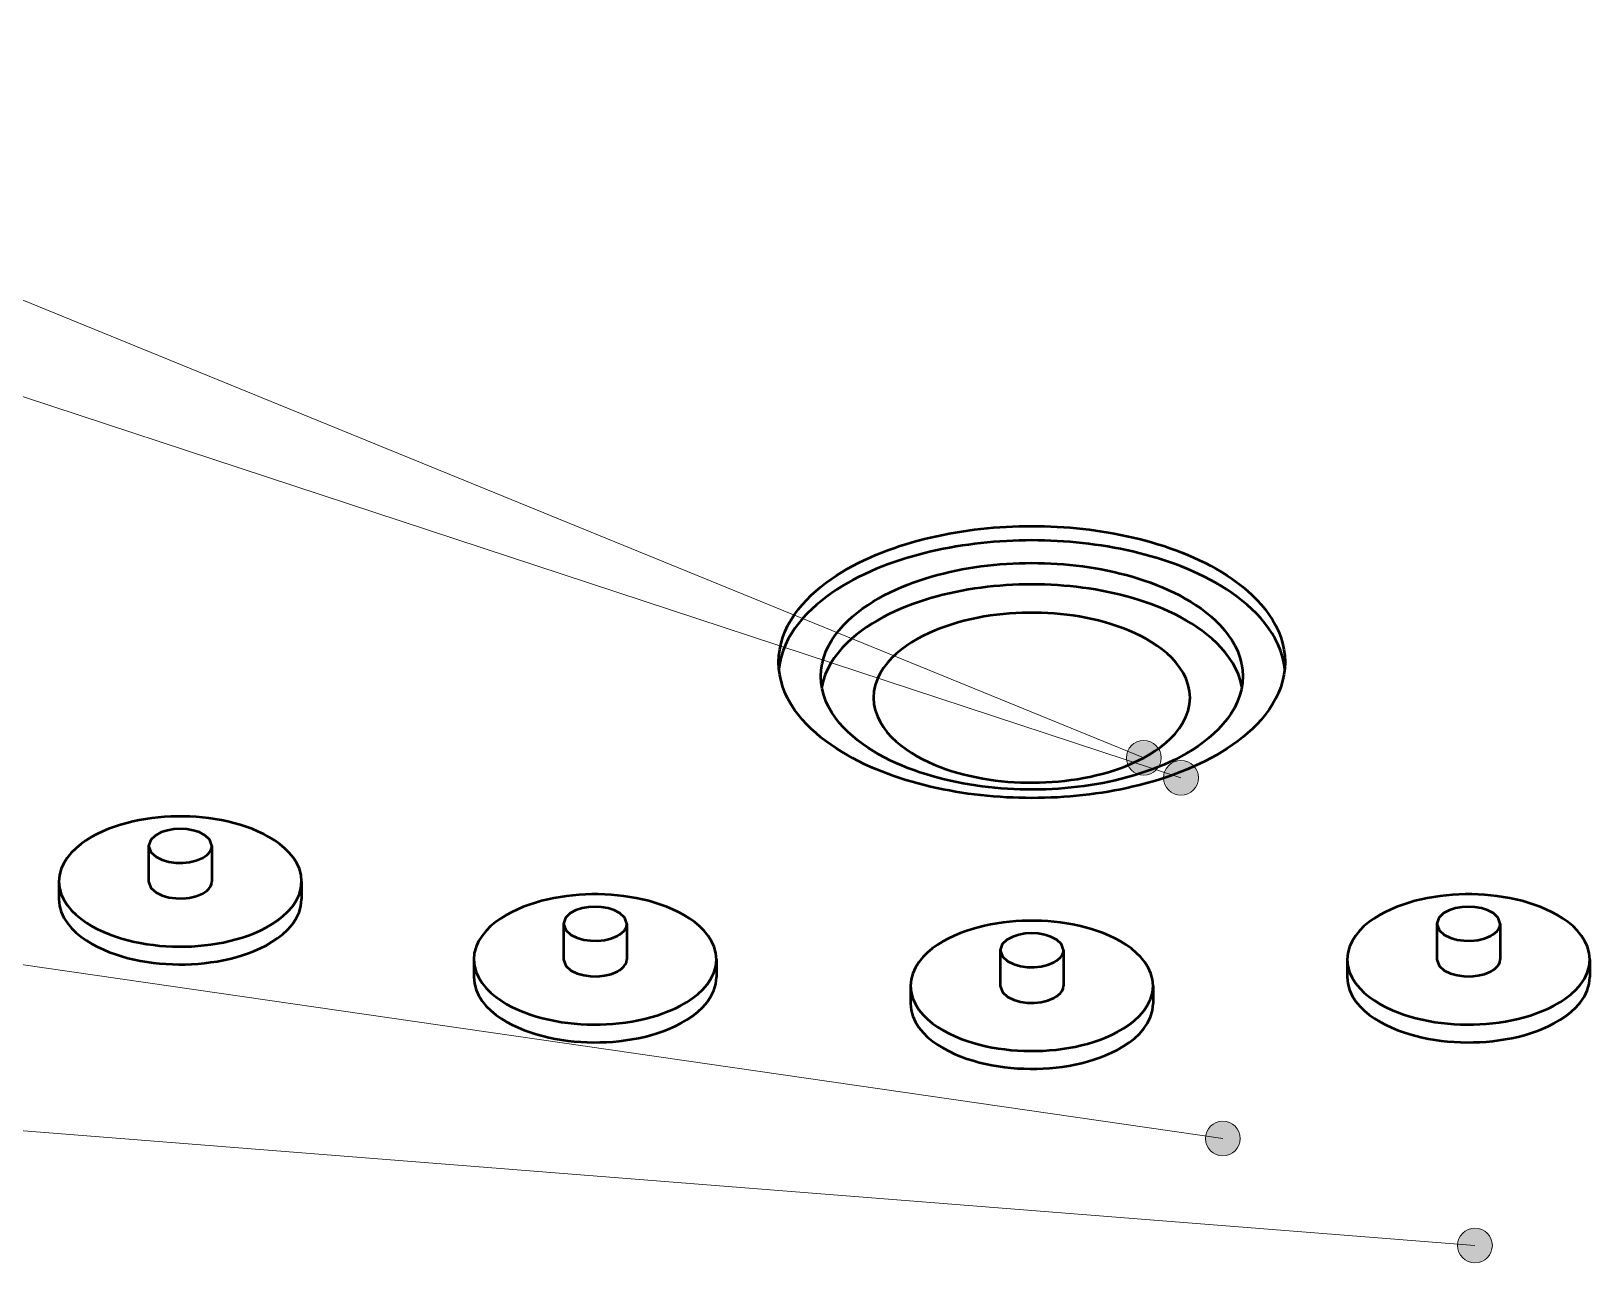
# Model space of a CAD drawing. Header units: millimetres. Extents: x 0 to 841, y 0 to 594.
# Drawn here: x 279.7 to 342.5, y 292.9 to 342.5 of the extents above; entities that cross this region are included whole.
import ezdxf

# ---------------------------------------------------------------- set-up
doc = ezdxf.new("R2010")
doc.units = ezdxf.units.MM
for name, color, linetype, lineweight in [('ACH', 7, 'CONTINUOUS', 13), ('COTA', 7, 'CONTINUOUS', 18), ('VIS', 7, 'CONTINUOUS', 50)]:
    doc.layers.add(name, color=color, linetype=linetype, lineweight=lineweight)

msp = doc.modelspace()

# ---------------------------------------------------------------- hatches: boundary and pattern name
at = {"layer": 'ACH'}
h = msp.add_hatch(color=7, dxfattribs=at)
h.dxf.hatch_style = 1
h.paths.add_polyline_path([(325.208, 313.252), (325.074, 313.663), (324.724, 313.918), (324.291, 313.918), (323.941, 313.663), (323.808, 313.252), (323.941, 312.841), (324.291, 312.586), (324.724, 312.586), (325.074, 312.841)])
h = msp.add_hatch(color=7, dxfattribs=at)
h.dxf.hatch_style = 1
h.paths.add_polyline_path([(326.71, 312.445), (326.577, 312.857), (326.227, 313.111), (325.794, 313.111), (325.444, 312.857), (325.31, 312.445), (325.444, 312.034), (325.794, 311.78), (326.227, 311.78), (326.577, 312.034)])
h = msp.add_hatch(color=7, dxfattribs=at)
h.dxf.hatch_style = 1
h.paths.add_polyline_path([(328.393, 297.917), (328.26, 298.328), (327.91, 298.583), (327.477, 298.583), (327.127, 298.328), (326.993, 297.917), (327.127, 297.505), (327.477, 297.251), (327.91, 297.251), (328.26, 297.505)])
h = msp.add_hatch(color=7, dxfattribs=at)
h.dxf.hatch_style = 1
h.paths.add_polyline_path([(338.551, 293.611), (338.417, 294.022), (338.067, 294.276), (337.635, 294.276), (337.285, 294.022), (337.151, 293.611), (337.285, 293.199), (337.635, 292.945), (338.067, 292.945), (338.417, 293.199)])

# ---------------------------------------------------------------- linework, layer by layer
at = {"layer": 'COTA'}
for p, q in [((324.508, 313.252), (73.703, 415.631)), ((326.01, 312.445), (73.8, 395.417)), ((327.693, 297.917), (73.959, 334.665)), ((337.851, 293.611), (73.988, 314.447))]:
    msp.add_line(p, q, dxfattribs=at)
for centre in [(324.508, 313.252), (326.01, 312.445), (327.693, 297.917), (337.851, 293.611)]:
    msp.add_circle(centre, 0.7, dxfattribs=at)
at = {"layer": 'VIS'}
for points in [[(309.8, 317.106), (309.811, 317.363), (309.845, 317.618), (309.899, 317.869), (309.974, 318.115), (310.068, 318.354), (310.179, 318.586), (310.306, 318.809), (310.446, 319.024), (310.599, 319.231), (310.763, 319.429), (310.936, 319.618), (311.119, 319.8), (311.309, 319.973), (311.505, 320.138), (311.708, 320.296), (311.917, 320.446), (312.13, 320.59), (312.347, 320.727), (312.568, 320.857), (312.793, 320.982), (313.021, 321.1), (313.252, 321.213), (313.486, 321.32), (313.722, 321.422), (313.96, 321.519), (314.2, 321.611), (314.442, 321.698), (314.685, 321.781), (314.93, 321.858), (315.176, 321.932), (315.424, 322.001), (315.673, 322.065), (315.922, 322.126), (316.173, 322.183), (316.425, 322.235), (316.677, 322.284), (316.93, 322.329), (317.184, 322.37), (317.438, 322.407), (317.693, 322.441), (317.948, 322.471), (318.204, 322.497), (318.46, 322.52), (318.716, 322.539), (318.972, 322.555), (319.229, 322.567), (319.486, 322.576), (319.743, 322.581), (320, 322.583), (320.257, 322.581), (320.514, 322.576), (320.771, 322.567), (321.028, 322.555), (321.284, 322.539), (321.54, 322.52), (321.796, 322.497), (322.052, 322.471), (322.307, 322.441), (322.562, 322.407), (322.816, 322.37), (323.07, 322.329), (323.323, 322.284), (323.575, 322.235), (323.827, 322.183), (324.078, 322.126), (324.327, 322.065), (324.576, 322.001), (324.824, 321.932), (325.07, 321.858), (325.315, 321.781), (325.558, 321.698), (325.8, 321.611), (326.04, 321.519), (326.278, 321.422), (326.514, 321.32), (326.748, 321.213), (326.979, 321.1), (327.207, 320.982), (327.432, 320.857), (327.653, 320.727), (327.87, 320.59), (328.083, 320.446), (328.292, 320.296), (328.495, 320.138), (328.691, 319.973), (328.881, 319.8), (329.064, 319.618), (329.237, 319.429), (329.401, 319.231), (329.554, 319.024), (329.694, 318.809), (329.821, 318.586), (329.932, 318.354), (330.026, 318.115), (330.101, 317.869), (330.155, 317.618), (330.189, 317.363), (330.2, 317.106)], [(330.186, 316.82), (330.15, 317.073), (330.093, 317.323), (330.016, 317.568), (329.921, 317.806), (329.808, 318.036), (329.681, 318.258), (329.539, 318.472), (329.385, 318.677), (329.221, 318.874), (329.047, 319.062), (328.864, 319.242), (328.674, 319.414), (328.477, 319.578), (328.275, 319.735), (328.066, 319.885), (327.853, 320.027), (327.636, 320.163), (327.415, 320.293), (327.191, 320.417), (326.963, 320.535), (326.732, 320.647), (326.499, 320.753), (326.264, 320.855), (326.026, 320.951), (325.787, 321.043), (325.545, 321.129), (325.302, 321.211), (325.058, 321.288), (324.812, 321.361), (324.565, 321.43), (324.317, 321.494), (324.068, 321.555), (323.818, 321.611), (323.567, 321.663), (323.315, 321.712), (323.063, 321.756), (322.809, 321.797), (322.556, 321.834), (322.302, 321.868), (322.047, 321.898), (321.792, 321.924), (321.537, 321.947), (321.281, 321.966), (321.025, 321.981), (320.769, 321.994), (320.513, 322.002), (320.256, 322.007), (320, 322.009), (319.744, 322.007), (319.487, 322.002), (319.231, 321.994), (318.975, 321.981), (318.719, 321.966), (318.463, 321.947), (318.208, 321.924), (317.953, 321.898), (317.698, 321.868), (317.444, 321.834), (317.191, 321.797), (316.937, 321.756), (316.685, 321.712), (316.433, 321.663), (316.182, 321.611), (315.932, 321.555), (315.683, 321.494), (315.435, 321.43), (315.188, 321.361), (314.942, 321.288), (314.698, 321.211), (314.455, 321.129), (314.213, 321.043), (313.974, 320.951), (313.736, 320.855), (313.501, 320.753), (313.268, 320.647), (313.037, 320.535), (312.809, 320.417), (312.585, 320.293), (312.364, 320.163), (312.147, 320.027), (311.934, 319.885), (311.725, 319.735), (311.523, 319.578), (311.326, 319.414), (311.136, 319.242), (310.953, 319.062), (310.779, 318.874), (310.615, 318.677), (310.461, 318.472), (310.319, 318.258), (310.192, 318.036), (310.079, 317.806), (309.984, 317.568), (309.907, 317.323), (309.85, 317.073), (309.814, 316.82)], [(311.5, 316.533), (311.513, 316.788), (311.553, 317.041), (311.617, 317.289), (311.705, 317.529), (311.814, 317.761), (311.941, 317.983), (312.084, 318.195), (312.241, 318.397), (312.411, 318.588), (312.591, 318.77), (312.781, 318.942), (312.978, 319.105), (313.183, 319.259), (313.393, 319.404), (313.609, 319.542), (313.83, 319.672), (314.054, 319.794), (314.283, 319.91), (314.514, 320.019), (314.749, 320.121), (314.986, 320.218), (315.225, 320.308), (315.467, 320.393), (315.71, 320.473), (315.955, 320.547), (316.202, 320.615), (316.45, 320.679), (316.699, 320.738), (316.949, 320.792), (317.2, 320.842), (317.452, 320.887), (317.705, 320.927), (317.958, 320.963), (318.212, 320.994), (318.467, 321.022), (318.722, 321.044), (318.977, 321.063), (319.232, 321.078), (319.488, 321.088), (319.744, 321.094), (320, 321.096), (320.256, 321.094), (320.512, 321.088), (320.768, 321.078), (321.023, 321.063), (321.278, 321.044), (321.533, 321.022), (321.788, 320.994), (322.042, 320.963), (322.295, 320.927), (322.548, 320.887), (322.8, 320.842), (323.051, 320.792), (323.301, 320.738), (323.55, 320.679), (323.798, 320.615), (324.045, 320.547), (324.29, 320.473), (324.533, 320.393), (324.775, 320.308), (325.014, 320.218), (325.251, 320.121), (325.486, 320.019), (325.717, 319.91), (325.946, 319.794), (326.17, 319.672), (326.391, 319.542), (326.607, 319.404), (326.817, 319.259), (327.022, 319.105), (327.219, 318.942), (327.409, 318.77), (327.589, 318.588), (327.759, 318.397), (327.916, 318.195), (328.059, 317.983), (328.186, 317.761), (328.295, 317.529), (328.383, 317.289), (328.447, 317.041), (328.487, 316.788), (328.5, 316.533)], [(328.462, 316.103), (328.405, 316.354), (328.323, 316.599), (328.22, 316.835), (328.097, 317.062), (327.956, 317.278), (327.801, 317.484), (327.633, 317.68), (327.454, 317.865), (327.265, 318.041), (327.068, 318.207), (326.863, 318.364), (326.652, 318.513), (326.436, 318.653), (326.214, 318.786), (325.989, 318.911), (325.759, 319.029), (325.526, 319.14), (325.291, 319.244), (325.052, 319.342), (324.811, 319.435), (324.568, 319.521), (324.323, 319.602), (324.076, 319.677), (323.828, 319.747), (323.578, 319.812), (323.327, 319.872), (323.075, 319.927), (322.822, 319.977), (322.568, 320.023), (322.313, 320.064), (322.058, 320.1), (321.802, 320.132), (321.545, 320.16), (321.289, 320.183), (321.031, 320.202), (320.774, 320.217), (320.516, 320.227), (320.258, 320.234), (320, 320.236), (319.742, 320.234), (319.484, 320.227), (319.226, 320.217), (318.969, 320.202), (318.711, 320.183), (318.455, 320.16), (318.198, 320.132), (317.942, 320.1), (317.687, 320.064), (317.432, 320.023), (317.178, 319.977), (316.925, 319.927), (316.673, 319.872), (316.422, 319.812), (316.172, 319.747), (315.924, 319.677), (315.677, 319.602), (315.432, 319.521), (315.189, 319.435), (314.948, 319.342), (314.709, 319.244), (314.474, 319.14), (314.241, 319.029), (314.011, 318.911), (313.786, 318.786), (313.564, 318.653), (313.348, 318.513), (313.137, 318.364), (312.932, 318.207), (312.735, 318.041), (312.546, 317.865), (312.367, 317.68), (312.199, 317.484), (312.044, 317.278), (311.903, 317.062), (311.78, 316.835), (311.677, 316.599), (311.595, 316.354), (311.538, 316.103)], [(326.375, 315.672), (326.357, 315.929), (326.304, 316.182), (326.219, 316.425), (326.105, 316.657), (325.968, 316.875), (325.811, 317.08), (325.637, 317.271), (325.45, 317.448), (325.251, 317.613), (325.044, 317.766), (324.828, 317.907), (324.606, 318.039), (324.378, 318.16), (324.146, 318.272), (323.909, 318.376), (323.67, 318.471), (323.427, 318.558), (323.181, 318.638), (322.934, 318.711), (322.684, 318.777), (322.433, 318.836), (322.18, 318.889), (321.927, 318.935), (321.672, 318.975), (321.416, 319.009), (321.159, 319.038), (320.902, 319.06), (320.645, 319.077), (320.387, 319.089), (320.129, 319.094), (319.871, 319.094), (319.613, 319.089), (319.355, 319.077), (319.098, 319.06), (318.841, 319.038), (318.584, 319.009), (318.328, 318.975), (318.073, 318.935), (317.82, 318.889), (317.567, 318.836), (317.316, 318.777), (317.066, 318.711), (316.819, 318.638), (316.573, 318.558), (316.33, 318.471), (316.091, 318.376), (315.854, 318.272), (315.622, 318.16), (315.394, 318.039), (315.172, 317.907), (314.956, 317.766), (314.749, 317.613), (314.55, 317.448), (314.363, 317.271), (314.189, 317.08), (314.032, 316.875), (313.895, 316.657), (313.781, 316.425), (313.696, 316.182), (313.643, 315.929), (313.625, 315.672)], [(327.212, 313.234), (326.984, 313.115), (326.754, 313.002), (326.52, 312.895), (326.284, 312.793), (326.046, 312.696), (325.806, 312.604), (325.564, 312.517), (325.321, 312.434), (325.076, 312.356), (324.829, 312.283), (324.582, 312.214), (324.333, 312.149), (324.083, 312.088), (323.832, 312.031), (323.581, 311.979), (323.328, 311.93), (323.075, 311.885), (322.821, 311.844), (322.567, 311.806), (322.312, 311.773), (322.057, 311.743), (321.801, 311.716), (321.545, 311.693), (321.289, 311.674), (321.032, 311.658), (320.775, 311.646), (320.518, 311.637), (320.261, 311.632), (320.004, 311.63), (319.747, 311.632), (319.49, 311.637), (319.233, 311.646), (318.976, 311.658), (318.72, 311.673), (318.463, 311.693), (318.207, 311.715), (317.951, 311.742), (317.696, 311.772), (317.441, 311.805), (317.187, 311.843), (316.933, 311.884), (316.68, 311.928), (316.428, 311.977), (316.176, 312.03), (315.925, 312.086), (315.675, 312.147), (315.426, 312.211), (315.179, 312.28), (314.932, 312.354), (314.687, 312.432), (314.444, 312.514), (314.202, 312.601), (313.962, 312.693), (313.724, 312.79), (313.488, 312.892), (313.254, 312.999), (313.023, 313.112), (312.795, 313.23), (312.57, 313.355), (312.348, 313.485), (312.131, 313.622), (311.918, 313.766), (311.709, 313.916), (311.506, 314.074), (311.309, 314.239), (311.119, 314.413), (310.937, 314.594), (310.763, 314.783), (310.599, 314.981), (310.446, 315.188), (310.306, 315.403), (310.179, 315.627), (310.068, 315.859), (309.974, 316.098), (309.899, 316.344), (309.845, 316.595), (309.811, 316.85), (309.8, 317.106)], [(330.2, 317.106), (330.189, 316.85), (330.156, 316.596), (330.101, 316.345), (330.026, 316.099), (329.933, 315.861), (329.822, 315.629), (329.696, 315.406), (329.555, 315.191), (329.403, 314.984), (329.239, 314.786), (329.066, 314.597), (328.884, 314.416), (328.695, 314.243), (328.498, 314.078), (328.296, 313.92), (328.088, 313.77), (327.875, 313.626), (327.658, 313.489), (327.437, 313.359), (327.212, 313.234)], [(326.01, 313.306), (325.782, 313.188), (325.55, 313.076), (325.316, 312.972), (325.078, 312.873), (324.838, 312.781), (324.596, 312.694), (324.352, 312.613), (324.107, 312.537), (323.859, 312.467), (323.611, 312.401), (323.361, 312.341), (323.11, 312.286), (322.858, 312.235), (322.605, 312.189), (322.351, 312.147), (322.097, 312.11), (321.842, 312.078), (321.586, 312.049), (321.33, 312.025), (321.074, 312.006), (320.817, 311.99), (320.56, 311.979), (320.303, 311.972), (320.046, 311.969), (319.789, 311.971), (319.532, 311.976), (319.275, 311.986), (319.019, 312), (318.762, 312.018), (318.506, 312.04), (318.25, 312.067), (317.995, 312.098), (317.74, 312.133), (317.487, 312.173), (317.233, 312.218), (316.981, 312.267), (316.73, 312.32), (316.479, 312.379), (316.23, 312.443), (315.982, 312.511), (315.736, 312.585), (315.491, 312.664), (315.249, 312.749), (315.008, 312.839), (314.77, 312.935), (314.534, 313.038), (314.301, 313.147), (314.071, 313.262), (313.845, 313.385), (313.624, 313.515), (313.407, 313.653), (313.195, 313.798), (312.989, 313.953), (312.79, 314.116), (312.6, 314.288), (312.418, 314.47), (312.247, 314.662), (312.089, 314.864), (311.944, 315.077), (311.816, 315.3), (311.707, 315.532), (311.618, 315.774), (311.553, 316.022), (311.513, 316.276), (311.5, 316.533)], [(328.5, 316.533), (328.485, 316.266), (328.442, 316.002), (328.372, 315.744), (328.277, 315.495), (328.16, 315.254), (328.023, 315.025), (327.868, 314.807), (327.7, 314.599), (327.518, 314.403), (327.325, 314.218), (327.123, 314.043), (326.913, 313.877), (326.696, 313.722), (326.473, 313.575), (326.244, 313.436), (326.01, 313.306)], [(313.625, 315.672), (313.643, 315.417), (313.695, 315.167), (313.779, 314.926), (313.89, 314.696), (314.025, 314.479), (314.18, 314.275), (314.352, 314.085), (314.536, 313.909), (314.732, 313.744), (314.938, 313.592), (315.151, 313.45), (315.37, 313.319), (315.595, 313.198), (315.825, 313.086), (316.059, 312.982), (316.296, 312.886), (316.537, 312.799), (316.779, 312.718), (317.025, 312.645), (317.272, 312.579), (317.52, 312.519), (317.77, 312.466), (318.022, 312.418), (318.274, 312.377), (318.528, 312.342), (318.782, 312.313), (319.036, 312.289), (319.291, 312.271), (319.547, 312.258), (319.803, 312.251), (320.058, 312.25), (320.314, 312.254), (320.57, 312.263), (320.825, 312.278), (321.08, 312.299), (321.334, 312.325), (321.588, 312.357), (321.841, 312.395), (322.093, 312.439), (322.344, 312.489), (322.593, 312.546), (322.841, 312.608), (323.087, 312.678), (323.332, 312.754), (323.573, 312.838), (323.812, 312.929), (324.048, 313.028), (324.28, 313.136), (324.508, 313.252)], [(324.508, 313.252), (324.74, 313.384), (324.967, 313.526), (325.185, 313.681), (325.394, 313.848), (325.591, 314.028), (325.775, 314.222), (325.941, 314.431), (326.087, 314.655), (326.208, 314.894), (326.299, 315.145), (326.356, 315.406), (326.375, 315.672)], [(290.589, 308.269), (290.566, 308.524), (290.498, 308.772), (290.393, 309.006), (290.255, 309.222), (290.093, 309.421), (289.911, 309.602), (289.714, 309.767), (289.506, 309.917), (289.287, 310.052), (289.062, 310.175), (288.83, 310.285), (288.593, 310.385), (288.353, 310.474), (288.108, 310.553), (287.861, 310.623), (287.612, 310.684), (287.361, 310.737), (287.108, 310.782), (286.854, 310.819), (286.599, 310.849), (286.343, 310.87), (286.087, 310.885), (285.83, 310.892), (285.573, 310.892), (285.316, 310.885), (285.06, 310.87), (284.804, 310.849), (284.549, 310.819), (284.295, 310.782), (284.042, 310.737), (283.791, 310.684), (283.542, 310.623), (283.295, 310.553), (283.05, 310.474), (282.81, 310.385), (282.573, 310.285), (282.341, 310.175), (282.116, 310.052), (281.897, 309.917), (281.689, 309.767), (281.492, 309.602), (281.31, 309.421), (281.148, 309.222), (281.01, 309.006), (280.905, 308.772), (280.837, 308.524), (280.814, 308.269)], [(286.976, 309.703), (286.893, 309.947), (286.703, 310.127), (286.471, 310.249), (286.222, 310.328), (285.963, 310.373), (285.701, 310.388), (285.44, 310.373), (285.181, 310.328), (284.932, 310.249), (284.7, 310.127), (284.51, 309.947), (284.426, 309.703)], [(284.426, 309.703), (284.52, 309.446), (284.727, 309.262), (284.977, 309.14), (285.244, 309.064), (285.52, 309.026), (285.798, 309.021), (286.075, 309.049), (286.346, 309.113), (286.603, 309.219)], [(284.426, 309.703), (284.426, 308.269)], [(286.603, 309.219), (286.695, 309.274), (286.78, 309.338), (286.856, 309.413), (286.919, 309.5), (286.961, 309.598), (286.976, 309.703)], [(286.976, 309.703), (286.976, 308.269)], [(280.814, 308.269), (280.838, 308.011), (280.907, 307.761), (281.015, 307.525), (281.155, 307.306), (281.32, 307.106), (281.505, 306.924), (281.705, 306.759), (281.917, 306.609), (282.138, 306.473), (282.367, 306.35), (282.602, 306.24), (282.842, 306.141), (283.086, 306.052), (283.334, 305.973), (283.584, 305.904), (283.837, 305.844), (284.091, 305.792), (284.347, 305.748), (284.604, 305.712), (284.862, 305.684), (285.121, 305.664), (285.381, 305.651), (285.64, 305.645), (285.9, 305.647), (286.159, 305.657), (286.419, 305.673), (286.677, 305.698), (286.935, 305.73), (287.191, 305.77), (287.447, 305.818), (287.7, 305.874), (287.951, 305.94), (288.2, 306.014), (288.446, 306.098), (288.688, 306.192), (288.926, 306.297), (289.157, 306.414)], [(280.814, 308.269), (280.814, 307.552)], [(284.426, 308.269), (284.52, 308.012), (284.727, 307.828), (284.977, 307.706), (285.244, 307.63), (285.52, 307.592), (285.798, 307.587), (286.075, 307.615), (286.346, 307.679), (286.603, 307.785)], [(286.603, 307.785), (286.695, 307.84), (286.78, 307.904), (286.856, 307.979), (286.919, 308.066), (286.961, 308.164), (286.976, 308.269)], [(289.157, 306.414), (289.394, 306.55), (289.621, 306.702), (289.837, 306.87), (290.036, 307.057), (290.215, 307.263), (290.368, 307.489), (290.487, 307.735), (290.563, 307.997), (290.589, 308.269)], [(290.589, 308.269), (290.589, 307.552)], [(307.297, 305.13), (307.274, 305.386), (307.207, 305.633), (307.101, 305.867), (306.963, 306.083), (306.801, 306.282), (306.619, 306.463), (306.422, 306.628), (306.214, 306.778), (305.996, 306.913), (305.77, 307.036), (305.538, 307.146), (305.302, 307.246), (305.061, 307.335), (304.817, 307.414), (304.57, 307.484), (304.32, 307.545), (304.069, 307.598), (303.816, 307.643), (303.562, 307.68), (303.307, 307.71), (303.051, 307.732), (302.795, 307.746), (302.538, 307.753), (302.281, 307.753), (302.025, 307.746), (301.768, 307.732), (301.512, 307.71), (301.257, 307.68), (301.003, 307.643), (300.75, 307.598), (300.499, 307.545), (300.25, 307.484), (300.003, 307.414), (299.759, 307.335), (299.518, 307.246), (299.281, 307.146), (299.049, 307.036), (298.824, 306.913), (298.606, 306.778), (298.397, 306.628), (298.2, 306.463), (298.018, 306.282), (297.856, 306.083), (297.719, 305.867), (297.613, 305.633), (297.545, 305.386), (297.522, 305.13)], [(342.478, 305.13), (342.455, 305.386), (342.387, 305.633), (342.281, 305.867), (342.144, 306.083), (341.982, 306.282), (341.8, 306.463), (341.603, 306.628), (341.394, 306.778), (341.176, 306.913), (340.951, 307.036), (340.719, 307.146), (340.482, 307.246), (340.241, 307.335), (339.997, 307.414), (339.75, 307.484), (339.501, 307.545), (339.25, 307.598), (338.997, 307.643), (338.743, 307.68), (338.488, 307.71), (338.232, 307.732), (337.975, 307.746), (337.719, 307.753), (337.462, 307.753), (337.205, 307.746), (336.949, 307.732), (336.693, 307.71), (336.438, 307.68), (336.184, 307.643), (335.931, 307.598), (335.68, 307.545), (335.43, 307.484), (335.183, 307.414), (334.939, 307.335), (334.698, 307.246), (334.462, 307.146), (334.23, 307.036), (334.004, 306.913), (333.786, 306.778), (333.578, 306.628), (333.381, 306.463), (333.199, 306.282), (333.037, 306.083), (332.899, 305.867), (332.793, 305.633), (332.726, 305.386), (332.703, 305.13)], [(280.814, 307.552), (280.838, 307.294), (280.907, 307.044), (281.015, 306.808), (281.155, 306.589), (281.32, 306.389), (281.505, 306.207), (281.705, 306.041), (281.917, 305.892), (282.138, 305.756), (282.367, 305.633), (282.602, 305.523), (282.842, 305.424), (283.086, 305.335), (283.334, 305.256), (283.584, 305.187), (283.837, 305.126), (284.091, 305.074), (284.347, 305.031), (284.604, 304.995), (284.862, 304.967), (285.121, 304.946), (285.381, 304.934), (285.64, 304.928), (285.9, 304.93), (286.159, 304.939), (286.419, 304.956), (286.677, 304.981), (286.935, 305.013), (287.191, 305.053), (287.447, 305.101), (287.7, 305.157), (287.951, 305.223), (288.2, 305.297), (288.446, 305.381), (288.688, 305.475), (288.926, 305.58), (289.157, 305.696)], [(289.157, 305.696), (289.394, 305.833), (289.621, 305.985), (289.837, 306.153), (290.036, 306.34), (290.215, 306.546), (290.368, 306.772), (290.487, 307.018), (290.563, 307.28), (290.589, 307.552)], [(303.685, 306.564), (303.601, 306.808), (303.411, 306.988), (303.18, 307.11), (302.93, 307.189), (302.672, 307.234), (302.41, 307.249), (302.148, 307.234), (301.89, 307.189), (301.64, 307.11), (301.408, 306.988), (301.219, 306.808), (301.135, 306.564)], [(338.865, 306.564), (338.781, 306.808), (338.592, 306.988), (338.36, 307.11), (338.11, 307.189), (337.852, 307.234), (337.59, 307.249), (337.328, 307.234), (337.07, 307.189), (336.82, 307.11), (336.589, 306.988), (336.399, 306.808), (336.315, 306.564)], [(301.135, 306.564), (301.228, 306.307), (301.435, 306.123), (301.685, 306.001), (301.953, 305.925), (302.228, 305.887), (302.507, 305.882), (302.784, 305.91), (303.054, 305.974), (303.311, 306.08)], [(301.135, 306.564), (301.135, 305.13)], [(303.311, 306.08), (303.403, 306.135), (303.488, 306.199), (303.565, 306.274), (303.627, 306.361), (303.669, 306.459), (303.685, 306.564)], [(303.685, 306.564), (303.685, 305.13)], [(324.887, 304.066), (324.864, 304.321), (324.797, 304.569), (324.691, 304.803), (324.554, 305.019), (324.391, 305.218), (324.21, 305.399), (324.013, 305.564), (323.804, 305.714), (323.586, 305.849), (323.36, 305.972), (323.129, 306.082), (322.892, 306.182), (322.651, 306.271), (322.407, 306.35), (322.16, 306.42), (321.91, 306.481), (321.659, 306.534), (321.406, 306.579), (321.152, 306.616), (320.897, 306.646), (320.641, 306.667), (320.385, 306.682), (320.128, 306.689), (319.872, 306.689), (319.615, 306.682), (319.359, 306.667), (319.103, 306.646), (318.848, 306.616), (318.594, 306.579), (318.341, 306.534), (318.09, 306.481), (317.84, 306.42), (317.593, 306.35), (317.349, 306.271), (317.108, 306.182), (316.871, 306.082), (316.64, 305.972), (316.414, 305.849), (316.196, 305.714), (315.987, 305.564), (315.79, 305.399), (315.609, 305.218), (315.446, 305.019), (315.309, 304.803), (315.203, 304.569), (315.136, 304.321), (315.112, 304.066)], [(336.315, 306.564), (336.409, 306.307), (336.616, 306.123), (336.866, 306.001), (337.133, 305.925), (337.409, 305.887), (337.687, 305.882), (337.964, 305.91), (338.235, 305.974), (338.492, 306.08)], [(336.315, 306.564), (336.315, 305.13)], [(338.492, 306.08), (338.584, 306.135), (338.669, 306.199), (338.745, 306.274), (338.808, 306.361), (338.85, 306.459), (338.865, 306.564)], [(338.865, 306.564), (338.865, 305.13)], [(321.275, 305.5), (321.191, 305.744), (321.002, 305.924), (320.77, 306.046), (320.52, 306.125), (320.262, 306.17), (320, 306.185), (319.738, 306.17), (319.48, 306.125), (319.23, 306.046), (318.998, 305.924), (318.809, 305.744), (318.725, 305.5)], [(297.522, 305.13), (297.546, 304.872), (297.615, 304.622), (297.723, 304.386), (297.863, 304.168), (298.028, 303.967), (298.213, 303.785), (298.413, 303.62), (298.625, 303.47), (298.847, 303.334), (299.075, 303.212), (299.311, 303.101), (299.551, 303.002), (299.795, 302.913), (300.042, 302.835), (300.292, 302.765), (300.545, 302.705), (300.799, 302.653), (301.055, 302.609), (301.312, 302.573), (301.571, 302.545), (301.829, 302.525), (302.089, 302.512), (302.348, 302.506), (302.608, 302.508), (302.868, 302.518), (303.127, 302.534), (303.385, 302.559), (303.643, 302.591), (303.9, 302.631), (304.155, 302.679), (304.408, 302.736), (304.66, 302.801), (304.908, 302.875), (305.154, 302.959), (305.396, 303.053), (305.634, 303.158), (305.866, 303.275)], [(297.522, 305.13), (297.522, 304.413)], [(301.135, 305.13), (301.228, 304.873), (301.435, 304.689), (301.685, 304.567), (301.953, 304.491), (302.228, 304.453), (302.507, 304.448), (302.784, 304.476), (303.054, 304.54), (303.311, 304.646)], [(303.311, 304.646), (303.403, 304.701), (303.488, 304.765), (303.565, 304.84), (303.627, 304.927), (303.669, 305.025), (303.685, 305.13)], [(305.866, 303.275), (306.102, 303.411), (306.33, 303.563), (306.545, 303.731), (306.744, 303.918), (306.924, 304.124), (307.076, 304.35), (307.195, 304.596), (307.271, 304.859), (307.297, 305.13)], [(307.297, 305.13), (307.297, 304.413)], [(318.725, 305.5), (318.818, 305.243), (319.025, 305.059), (319.275, 304.937), (319.543, 304.861), (319.819, 304.823), (320.097, 304.818), (320.374, 304.846), (320.645, 304.91), (320.902, 305.016)], [(318.725, 305.5), (318.725, 304.066)], [(320.902, 305.016), (320.993, 305.071), (321.079, 305.135), (321.155, 305.21), (321.217, 305.297), (321.26, 305.395), (321.275, 305.5)], [(321.275, 305.5), (321.275, 304.066)], [(332.703, 305.13), (332.727, 304.872), (332.795, 304.622), (332.903, 304.386), (333.044, 304.168), (333.209, 303.967), (333.394, 303.785), (333.594, 303.62), (333.806, 303.47), (334.027, 303.334), (334.256, 303.212), (334.491, 303.101), (334.731, 303.002), (334.975, 302.913), (335.223, 302.835), (335.473, 302.765), (335.725, 302.705), (335.98, 302.653), (336.236, 302.609), (336.493, 302.573), (336.751, 302.545), (337.01, 302.525), (337.269, 302.512), (337.529, 302.506), (337.789, 302.508), (338.048, 302.518), (338.307, 302.534), (338.566, 302.559), (338.824, 302.591), (339.08, 302.631), (339.335, 302.679), (339.589, 302.736), (339.84, 302.801), (340.089, 302.875), (340.335, 302.959), (340.577, 303.053), (340.814, 303.158), (341.046, 303.275)], [(332.703, 305.13), (332.703, 304.413)], [(336.315, 305.13), (336.409, 304.873), (336.616, 304.689), (336.866, 304.567), (337.133, 304.491), (337.409, 304.453), (337.687, 304.448), (337.964, 304.476), (338.235, 304.54), (338.492, 304.646)], [(338.492, 304.646), (338.584, 304.701), (338.669, 304.765), (338.745, 304.84), (338.808, 304.927), (338.85, 305.025), (338.865, 305.13)], [(341.046, 303.275), (341.283, 303.411), (341.51, 303.563), (341.725, 303.731), (341.925, 303.918), (342.104, 304.124), (342.257, 304.35), (342.376, 304.596), (342.452, 304.859), (342.478, 305.13)], [(342.478, 305.13), (342.478, 304.413)], [(297.522, 304.413), (297.546, 304.155), (297.615, 303.905), (297.723, 303.669), (297.863, 303.45), (298.028, 303.25), (298.213, 303.068), (298.413, 302.903), (298.625, 302.753), (298.847, 302.617), (299.075, 302.494), (299.311, 302.384), (299.551, 302.285), (299.795, 302.196), (300.042, 302.117), (300.292, 302.048), (300.545, 301.988), (300.799, 301.936), (301.055, 301.892), (301.312, 301.856), (301.571, 301.828), (301.829, 301.808), (302.089, 301.795), (302.348, 301.789), (302.608, 301.791), (302.868, 301.801), (303.127, 301.817), (303.385, 301.842), (303.643, 301.874), (303.9, 301.914), (304.155, 301.962), (304.408, 302.018), (304.66, 302.084), (304.908, 302.158), (305.154, 302.242), (305.396, 302.336), (305.634, 302.441), (305.866, 302.558)], [(305.866, 302.558), (306.102, 302.694), (306.33, 302.846), (306.545, 303.014), (306.744, 303.201), (306.924, 303.407), (307.076, 303.633), (307.195, 303.879), (307.271, 304.141), (307.297, 304.413)], [(315.112, 304.066), (315.136, 303.808), (315.205, 303.558), (315.313, 303.322), (315.453, 303.103), (315.619, 302.903), (315.803, 302.721), (316.003, 302.556), (316.215, 302.406), (316.437, 302.27), (316.666, 302.147), (316.901, 302.037), (317.141, 301.938), (317.385, 301.849), (317.632, 301.77), (317.883, 301.701), (318.135, 301.641), (318.39, 301.589), (318.645, 301.545), (318.903, 301.509), (319.161, 301.481), (319.42, 301.461), (319.679, 301.448), (319.939, 301.442), (320.198, 301.444), (320.458, 301.454), (320.717, 301.47), (320.976, 301.495), (321.233, 301.527), (321.49, 301.567), (321.745, 301.615), (321.999, 301.671), (322.25, 301.737), (322.499, 301.811), (322.744, 301.895), (322.987, 301.989), (323.224, 302.094), (323.456, 302.211)], [(315.112, 304.066), (315.112, 303.349)], [(318.725, 304.066), (318.818, 303.809), (319.025, 303.625), (319.275, 303.503), (319.543, 303.427), (319.819, 303.388), (320.097, 303.384), (320.374, 303.412), (320.645, 303.475), (320.902, 303.582)], [(320.902, 303.582), (320.993, 303.637), (321.079, 303.701), (321.155, 303.776), (321.217, 303.863), (321.26, 303.961), (321.275, 304.066)], [(323.456, 302.211), (323.693, 302.347), (323.92, 302.499), (324.135, 302.667), (324.335, 302.854), (324.514, 303.06), (324.667, 303.286), (324.785, 303.532), (324.861, 303.794), (324.887, 304.066)], [(324.887, 304.066), (324.887, 303.349)], [(332.703, 304.413), (332.727, 304.155), (332.795, 303.905), (332.903, 303.669), (333.044, 303.45), (333.209, 303.25), (333.394, 303.068), (333.594, 302.903), (333.806, 302.753), (334.027, 302.617), (334.256, 302.494), (334.491, 302.384), (334.731, 302.285), (334.975, 302.196), (335.223, 302.117), (335.473, 302.048), (335.725, 301.988), (335.98, 301.936), (336.236, 301.892), (336.493, 301.856), (336.751, 301.828), (337.01, 301.808), (337.269, 301.795), (337.529, 301.789), (337.789, 301.791), (338.048, 301.801), (338.307, 301.817), (338.566, 301.842), (338.824, 301.874), (339.08, 301.914), (339.335, 301.962), (339.589, 302.018), (339.84, 302.084), (340.089, 302.158), (340.335, 302.242), (340.577, 302.336), (340.814, 302.441), (341.046, 302.558)], [(341.046, 302.558), (341.283, 302.694), (341.51, 302.846), (341.725, 303.014), (341.925, 303.201), (342.104, 303.407), (342.257, 303.633), (342.376, 303.879), (342.452, 304.141), (342.478, 304.413)], [(315.112, 303.349), (315.136, 303.091), (315.205, 302.841), (315.313, 302.605), (315.453, 302.386), (315.619, 302.186), (315.803, 302.004), (316.003, 301.838), (316.215, 301.689), (316.437, 301.553), (316.666, 301.43), (316.901, 301.32), (317.141, 301.221), (317.385, 301.132), (317.632, 301.053), (317.883, 300.984), (318.135, 300.923), (318.39, 300.871), (318.645, 300.828), (318.903, 300.792), (319.161, 300.764), (319.42, 300.743), (319.679, 300.731), (319.939, 300.725), (320.198, 300.727), (320.458, 300.736), (320.717, 300.753), (320.976, 300.778), (321.233, 300.81), (321.49, 300.85), (321.745, 300.898), (321.999, 300.954), (322.25, 301.019), (322.499, 301.094), (322.744, 301.178), (322.987, 301.272), (323.224, 301.377), (323.456, 301.493)], [(323.456, 301.493), (323.693, 301.63), (323.92, 301.782), (324.135, 301.95), (324.335, 302.137), (324.514, 302.343), (324.667, 302.569), (324.785, 302.815), (324.861, 303.077), (324.887, 303.349)]]:
    msp.add_lwpolyline(points, dxfattribs=at)

doc.saveas('drawing.dxf')
